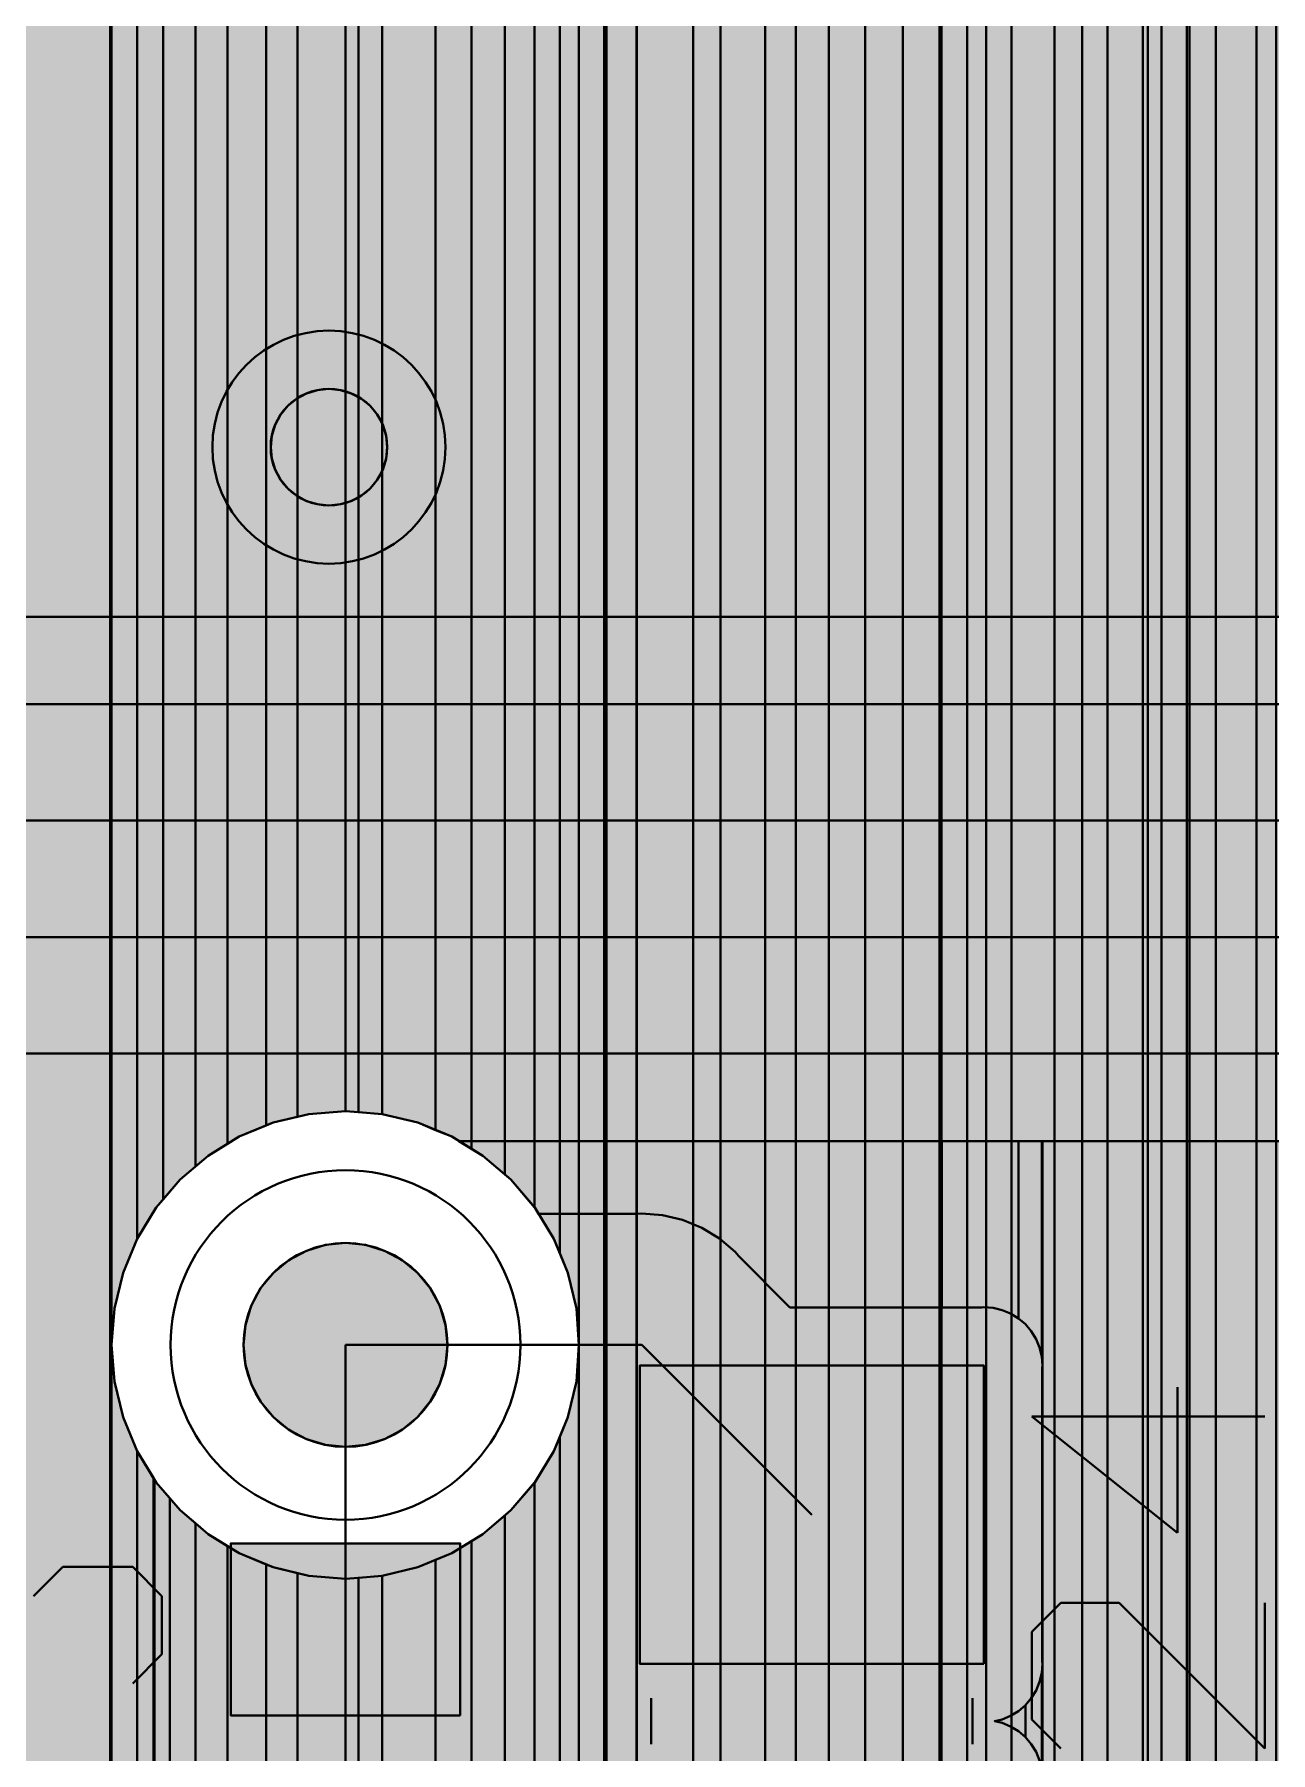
# Model space of a CAD drawing. Header units: millimetres. Extents: x 2 to 110, y 3 to 56.
# Drawn here: x 88.32 to 93.71, y 35.71 to 43.2 of the extents above; entities that cross this region are included whole.
import ezdxf

# ---------------------------------------------------------------- set-up
doc = ezdxf.new("R2010")
doc.units = ezdxf.units.MM
for name, color, linetype in [('bottom_copper', 7, 'Continuous'), ('drill_plated', 7, 'Continuous'), ('top_copper', 7, 'Continuous'), ('top_silk', 7, 'Continuous')]:
    doc.layers.add(name, color=color, linetype=linetype)

# ---------------------------------------------------------------- blocks, each defined once
blk = doc.blocks.new('Block12760')
at = {"layer": 'bottom_copper', "lineweight": 40}
for points in [[(0.1264, 31.1169), (0.0117, 31.1444), (0.0117, 51.435), (0.1264, 51.435), (0.1264, 31.1169)], [(0.3036, 31.0304), (0.2372, 31.071), (0.1264, 31.1169), (0.1264, 51.435), (0.3036, 51.435), (0.3036, 31.0304)], [(0.3894, 30.9658), (0.3395, 31.0084), (0.3036, 31.0304), (0.3036, 51.435), (0.3894, 51.435), (0.3894, 30.9658)], [(0.0117, 31.1444), (0.0098, 31.1449), (0, 31.1457), (0, 49.6435), (0.0017, 49.6506), (0.0117, 49.82), (0.0117, 31.1444)], [(0, 31.1457), (-0.1098, 31.1543), (-0.111, 31.1543), (-0.111, 49.3154), (-0.103, 49.3284), (-0.038, 49.4854), (0, 49.6435), (0, 31.1457)]]:
    blk.add_hatch(color=7, dxfattribs=at).paths.add_polyline_path(points, flags=0)
at = {"layer": 'bottom_copper', "color": 7, "lineweight": 40}
for points in [[(0.1264, 31.1169), (0.0117, 31.1444), (0.0117, 51.435), (0.1264, 51.435), (0.1264, 31.1169)], [(0.3036, 31.0304), (0.2372, 31.071), (0.1264, 31.1169), (0.1264, 51.435), (0.3036, 51.435), (0.3036, 31.0304)], [(0.3894, 30.9658), (0.3395, 31.0084), (0.3036, 31.0304), (0.3036, 51.435), (0.3894, 51.435), (0.3894, 30.9658)], [(0.0117, 31.1444), (0.0098, 31.1449), (0, 31.1457), (0, 49.6435), (0.0017, 49.6506), (0.0117, 49.82), (0.0117, 31.1444)], [(0, 31.1457), (-0.1098, 31.1543), (-0.111, 31.1543), (-0.111, 49.3154), (-0.103, 49.3284), (-0.038, 49.4854), (0, 49.6435), (0, 31.1457)]]:
    blk.add_lwpolyline(points, close=True, dxfattribs=at)
blk = doc.blocks.new('Block13378')
at = {"layer": 'bottom_copper', "lineweight": 40}
for points in [[(0.8459, 16.6103), (0.7862, 16.6056), (0.7862, 34.6739), (0.8459, 34.7714), (0.8459, 16.6103)], [(0.7651, 16.6039), (0.7275, 16.6009), (0.6109, 16.5729), (0.6109, 34.4728), (0.6548, 34.5103), (0.7651, 34.6395), (0.7651, 16.6039)], [(0.7862, 16.6056), (0.7651, 16.6039), (0.7651, 34.6395), (0.7862, 34.6739), (0.7862, 16.6056)], [(0.6109, 16.5729), (0.5001, 16.527), (0.5001, 34.3844), (0.5256, 34.4), (0.6109, 34.4728), (0.6109, 16.5729)], [(0.5001, 16.527), (0.3978, 16.4644), (0.3807, 16.4498), (0.3805, 34.3111), (0.5001, 34.3844), (0.5001, 16.527)], [(0.3805, 16.4496), (0.3066, 16.3865), (0.2287, 16.2953), (0.193, 16.237), (0.193, 34.2388), (0.2237, 34.2462), (0.3805, 34.3111), (0.3805, 16.4496)], [(0.193, 16.237), (0.1661, 16.193), (0.1202, 16.0822), (0.0922, 15.9656), (0.0828, 15.846), (0.0828, 34.2123), (0.193, 34.2388), (0.193, 16.237)], [(0, 5.1366), (-0.1126, 5.2328), (-0.1126, 34.1933), (-0.1109, 34.1932), (0, 34.2019), (0, 5.1366)], [(0.082, 5.0406), (0, 5.1366), (0, 34.2019), (0.0585, 34.2065), (0.082, 34.2121), (0.082, 5.0406)], [(0.0828, 6.4582), (0.082, 6.448), (0.082, 34.2121), (0.0828, 34.2123), (0.0828, 6.4582)]]:
    blk.add_hatch(color=7, dxfattribs=at).paths.add_polyline_path(points, flags=0)
at = {"layer": 'bottom_copper', "color": 7, "lineweight": 40}
for points in [[(0.8459, 16.6103), (0.7862, 16.6056), (0.7862, 34.6739), (0.8459, 34.7714), (0.8459, 16.6103)], [(0.7651, 16.6039), (0.7275, 16.6009), (0.6109, 16.5729), (0.6109, 34.4728), (0.6548, 34.5103), (0.7651, 34.6395), (0.7651, 16.6039)], [(0.7862, 16.6056), (0.7651, 16.6039), (0.7651, 34.6395), (0.7862, 34.6739), (0.7862, 16.6056)], [(0.6109, 16.5729), (0.5001, 16.527), (0.5001, 34.3844), (0.5256, 34.4), (0.6109, 34.4728), (0.6109, 16.5729)], [(0.5001, 16.527), (0.3978, 16.4644), (0.3807, 16.4498), (0.3805, 34.3111), (0.5001, 34.3844), (0.5001, 16.527)], [(0.3805, 16.4496), (0.3066, 16.3865), (0.2287, 16.2953), (0.193, 16.237), (0.193, 34.2388), (0.2237, 34.2462), (0.3805, 34.3111), (0.3805, 16.4496)], [(0.193, 16.237), (0.1661, 16.193), (0.1202, 16.0822), (0.0922, 15.9656), (0.0828, 15.846), (0.0828, 34.2123), (0.193, 34.2388), (0.193, 16.237)], [(0, 5.1366), (-0.1126, 5.2328), (-0.1126, 34.1933), (-0.1109, 34.1932), (0, 34.2019), (0, 5.1366)], [(0.082, 5.0406), (0, 5.1366), (0, 34.2019), (0.0585, 34.2065), (0.082, 34.2121), (0.082, 5.0406)], [(0.0828, 6.4582), (0.082, 6.448), (0.082, 34.2121), (0.0828, 34.2123), (0.0828, 6.4582)]]:
    blk.add_lwpolyline(points, close=True, dxfattribs=at)
blk = doc.blocks.new('Block14575')
at = {"layer": 'bottom_copper', "lineweight": 40}
for points in [[(1.1083, 11.313), (1.1012, 11.4334), (1.0639, 11.5889), (1.0027, 11.7367), (0.9781, 11.7768), (0.9781, 36.891), (1.1083, 36.891), (1.1083, 11.313)], [(1.1106, 11.274), (1.1083, 11.313), (1.1083, 36.891), (1.1106, 36.891), (1.1106, 11.274)], [(1.3558, 5.3177), (1.2299, 5.2405), (1.1106, 5.1386), (1.1106, 36.891), (1.3558, 36.891), (1.3558, 5.3177)], [(0.9781, 11.7768), (0.9681, 11.7931), (0.9681, 35.1066), (0.9781, 35.276), (0.9781, 11.7768)], [(1.4738, 5.3687), (1.3662, 5.3241), (1.3558, 5.3177), (1.3558, 35.276), (1.3691, 35.1066), (1.4088, 34.9414), (1.4738, 34.7844), (1.4738, 5.3687)], [(0.9681, 11.7931), (0.9191, 11.873), (0.8566, 11.9461), (0.8566, 34.7733), (0.8634, 34.7844), (0.9284, 34.9414), (0.9681, 35.1066), (0.9681, 11.7931)], [(0.8566, 19.402), (0.8472, 19.5614), (0.8099, 19.7169), (0.7746, 19.8022), (0.7746, 34.6395), (0.8566, 34.7733), (0.8566, 19.402)], [(1.6695, 5.4226), (1.514, 5.3853), (1.4738, 5.3687), (1.4738, 34.7844), (1.5626, 34.6395), (1.6695, 34.5143), (1.6695, 5.4226)], [(0.7746, 19.8022), (0.7487, 19.8647), (0.6651, 20.001), (0.6643, 20.0019), (0.6643, 34.5103), (0.7746, 34.6395), (0.7746, 19.8022)], [(0.6643, 20.0019), (0.5612, 20.1226), (0.5351, 20.1449), (0.5351, 34.4), (0.6643, 34.5103), (0.6643, 20.0019)], [(1.8021, 5.433), (1.6695, 5.4226), (1.6695, 34.5143), (1.6729, 34.5103), (1.8021, 34.4), (1.8021, 5.433)], [(0.5351, 20.1449), (0.4396, 20.2265), (0.3902, 20.2568), (0.3902, 34.3112), (0.5351, 34.4), (0.5351, 20.1449)], [(1.947, 5.4258), (1.8289, 5.4351), (1.8021, 5.433), (1.8021, 34.4), (1.947, 34.3112), (1.947, 5.4258)], [(0.3902, 20.2568), (0.3033, 20.3101), (0.2332, 20.3391), (0.2332, 34.2462), (0.3902, 34.3112), (0.3902, 20.2568)], [(2.104, 5.3948), (1.9883, 5.4226), (1.947, 5.4258), (1.947, 34.3112), (2.104, 34.2462), (2.104, 5.3948)], [(0.2332, 20.3391), (0.1555, 20.3713), (0, 20.4086), (0, 34.2012), (0.068, 34.2065), (0.2332, 34.2462), (0.2332, 20.3391)], [(2.2692, 5.3334), (2.1438, 5.3853), (2.104, 5.3948), (2.104, 34.2462), (2.2692, 34.2065), (2.2692, 5.3334)], [(0, 20.4086), (-0.1031, 20.4167), (-0.1031, 34.1933), (-0.1014, 34.1932), (0, 34.2012), (0, 20.4086)], [(2.4279, 5.2405), (2.2916, 5.3241), (2.2692, 5.3334), (2.2692, 34.2065), (2.4279, 34.194), (2.4279, 5.2405)], [(2.4369, 5.2328), (2.4279, 5.2405), (2.4279, 34.194), (2.4369, 34.1933), (2.4369, 5.2328)], [(0.8566, 11.9461), (0.8152, 11.9946), (0.7746, 12.0293), (0.7746, 19.0018), (0.8098, 19.0869), (0.8472, 19.2426), (0.8566, 19.402), (0.8566, 11.9461)], [(0.7746, 12.0293), (0.6936, 12.0985), (0.6643, 12.1165), (0.6643, 18.8021), (0.6651, 18.803), (0.7487, 18.9393), (0.7746, 19.0018), (0.7746, 12.0293)], [(0.6643, 12.1165), (0.5573, 12.1821), (0.5351, 12.1913), (0.5351, 18.6591), (0.5612, 18.6814), (0.6643, 18.8021), (0.6643, 12.1165)], [(0.5351, 12.1913), (0.4095, 12.2433), (0.3902, 12.2479), (0.3902, 18.5472), (0.4396, 18.5775), (0.5351, 18.6591), (0.5351, 12.1913)], [(0.3902, 12.2479), (0.254, 12.2806), (0.2332, 12.2822), (0.2332, 18.4649), (0.3033, 18.4939), (0.3902, 18.5472), (0.3902, 12.2479)], [(0.2332, 12.2822), (0.0946, 12.2931), (0, 12.2857), (0, 18.3954), (0.1555, 18.4327), (0.2332, 18.4649), (0.2332, 12.2822)], [(0, 12.2857), (-0.0648, 12.2806), (-0.1031, 12.2714), (-0.1031, 18.3873), (0, 18.3954), (0, 12.2857)]]:
    blk.add_hatch(color=7, dxfattribs=at).paths.add_polyline_path(points, flags=0)
at = {"layer": 'bottom_copper', "color": 7, "lineweight": 40}
for points in [[(1.1083, 11.313), (1.1012, 11.4334), (1.0639, 11.5889), (1.0027, 11.7367), (0.9781, 11.7768), (0.9781, 36.891), (1.1083, 36.891), (1.1083, 11.313)], [(1.1106, 11.274), (1.1083, 11.313), (1.1083, 36.891), (1.1106, 36.891), (1.1106, 11.274)], [(1.3558, 5.3177), (1.2299, 5.2405), (1.1106, 5.1386), (1.1106, 36.891), (1.3558, 36.891), (1.3558, 5.3177)], [(0.9781, 11.7768), (0.9681, 11.7931), (0.9681, 35.1066), (0.9781, 35.276), (0.9781, 11.7768)], [(1.4738, 5.3687), (1.3662, 5.3241), (1.3558, 5.3177), (1.3558, 35.276), (1.3691, 35.1066), (1.4088, 34.9414), (1.4738, 34.7844), (1.4738, 5.3687)], [(0.9681, 11.7931), (0.9191, 11.873), (0.8566, 11.9461), (0.8566, 34.7733), (0.8634, 34.7844), (0.9284, 34.9414), (0.9681, 35.1066), (0.9681, 11.7931)], [(0.8566, 19.402), (0.8472, 19.5614), (0.8099, 19.7169), (0.7746, 19.8022), (0.7746, 34.6395), (0.8566, 34.7733), (0.8566, 19.402)], [(1.6695, 5.4226), (1.514, 5.3853), (1.4738, 5.3687), (1.4738, 34.7844), (1.5626, 34.6395), (1.6695, 34.5143), (1.6695, 5.4226)], [(0.7746, 19.8022), (0.7487, 19.8647), (0.6651, 20.001), (0.6643, 20.0019), (0.6643, 34.5103), (0.7746, 34.6395), (0.7746, 19.8022)], [(0.6643, 20.0019), (0.5612, 20.1226), (0.5351, 20.1449), (0.5351, 34.4), (0.6643, 34.5103), (0.6643, 20.0019)], [(1.8021, 5.433), (1.6695, 5.4226), (1.6695, 34.5143), (1.6729, 34.5103), (1.8021, 34.4), (1.8021, 5.433)], [(0.5351, 20.1449), (0.4396, 20.2265), (0.3902, 20.2568), (0.3902, 34.3112), (0.5351, 34.4), (0.5351, 20.1449)], [(1.947, 5.4258), (1.8289, 5.4351), (1.8021, 5.433), (1.8021, 34.4), (1.947, 34.3112), (1.947, 5.4258)], [(0.3902, 20.2568), (0.3033, 20.3101), (0.2332, 20.3391), (0.2332, 34.2462), (0.3902, 34.3112), (0.3902, 20.2568)], [(2.104, 5.3948), (1.9883, 5.4226), (1.947, 5.4258), (1.947, 34.3112), (2.104, 34.2462), (2.104, 5.3948)], [(0.2332, 20.3391), (0.1555, 20.3713), (0, 20.4086), (0, 34.2012), (0.068, 34.2065), (0.2332, 34.2462), (0.2332, 20.3391)], [(2.2692, 5.3334), (2.1438, 5.3853), (2.104, 5.3948), (2.104, 34.2462), (2.2692, 34.2065), (2.2692, 5.3334)], [(0, 20.4086), (-0.1031, 20.4167), (-0.1031, 34.1933), (-0.1014, 34.1932), (0, 34.2012), (0, 20.4086)], [(2.4279, 5.2405), (2.2916, 5.3241), (2.2692, 5.3334), (2.2692, 34.2065), (2.4279, 34.194), (2.4279, 5.2405)], [(2.4369, 5.2328), (2.4279, 5.2405), (2.4279, 34.194), (2.4369, 34.1933), (2.4369, 5.2328)], [(0.8566, 11.9461), (0.8152, 11.9946), (0.7746, 12.0293), (0.7746, 19.0018), (0.8098, 19.0869), (0.8472, 19.2426), (0.8566, 19.402), (0.8566, 11.9461)], [(0.7746, 12.0293), (0.6936, 12.0985), (0.6643, 12.1165), (0.6643, 18.8021), (0.6651, 18.803), (0.7487, 18.9393), (0.7746, 19.0018), (0.7746, 12.0293)], [(0.6643, 12.1165), (0.5573, 12.1821), (0.5351, 12.1913), (0.5351, 18.6591), (0.5612, 18.6814), (0.6643, 18.8021), (0.6643, 12.1165)], [(0.5351, 12.1913), (0.4095, 12.2433), (0.3902, 12.2479), (0.3902, 18.5472), (0.4396, 18.5775), (0.5351, 18.6591), (0.5351, 12.1913)], [(0.3902, 12.2479), (0.254, 12.2806), (0.2332, 12.2822), (0.2332, 18.4649), (0.3033, 18.4939), (0.3902, 18.5472), (0.3902, 12.2479)], [(0.2332, 12.2822), (0.0946, 12.2931), (0, 12.2857), (0, 18.3954), (0.1555, 18.4327), (0.2332, 18.4649), (0.2332, 12.2822)], [(0, 12.2857), (-0.0648, 12.2806), (-0.1031, 12.2714), (-0.1031, 18.3873), (0, 18.3954), (0, 12.2857)]]:
    blk.add_lwpolyline(points, close=True, dxfattribs=at)
blk = doc.blocks.new('Block16063')
at = {"layer": 'bottom_copper', "lineweight": 40}
for points in [[(1.3445, 0), (0.9668, 0), (0.9668, 51.435), (1.3445, 51.435), (1.3445, 0)], [(1.3502, 0), (1.3445, 0), (1.3445, 49.82), (1.3502, 49.7474), (1.3502, 0)], [(1.4612, 34.4087), (1.4, 34.2609), (1.3627, 34.1054), (1.3502, 33.946), (1.3502, 49.7474), (1.3578, 49.6506), (1.3975, 49.4854), (1.4612, 49.3315), (1.4612, 34.4087)], [(1.5748, 34.5801), (1.5448, 34.545), (1.4612, 34.4087), (1.4612, 49.3315), (1.4625, 49.3284), (1.5513, 49.1835), (1.5748, 49.156), (1.5748, 34.5801)], [(1.7152, 34.7234), (1.6487, 34.6666), (1.5748, 34.5801), (1.5748, 49.156), (1.6616, 49.0543), (1.7152, 49.0085), (1.7152, 34.7234)], [(1.8555, 34.8228), (1.7703, 34.7705), (1.7152, 34.7234), (1.7152, 49.0085), (1.7908, 48.944), (1.8555, 48.9043), (1.8555, 34.8228)], [(2.0243, 34.9028), (1.9066, 34.8541), (1.8555, 34.8228), (1.8555, 48.9043), (1.9357, 48.8552), (2.0243, 48.8185), (2.0243, 34.9028)], [(2.1606, 34.9408), (2.0544, 34.9153), (2.0243, 34.9028), (2.0243, 48.8185), (2.0927, 48.7902), (2.1606, 48.7739), (2.1606, 34.9408)], [(2.3693, 34.9651), (2.2099, 34.9526), (2.1606, 34.9408), (2.1606, 48.7739), (2.2579, 48.7505), (2.3693, 48.7417), (2.3693, 34.9651)], [(2.4256, 34.9607), (2.3693, 34.9651), (2.3693, 48.7417), (2.4256, 48.7373), (2.4256, 34.9607)], [(1.4612, 0), (1.3502, 0), (1.3502, 33.946), (1.3627, 33.7866), (1.4, 33.6311), (1.4612, 33.4833), (1.4612, 0)], [(1.5331, 0), (1.4612, 0), (1.4612, 33.4833), (1.5331, 33.3661), (1.5331, 0)], [(1.5378, 14.2227), (1.5331, 14.163), (1.5331, 33.3661), (1.5378, 33.3584), (1.5378, 14.2227)], [(1.6042, 14.3845), (1.5748, 14.3365), (1.5518, 14.2811), (1.5378, 14.2228), (1.5378, 33.3584), (1.5448, 33.347), (1.6042, 33.2775), (1.6042, 14.3845)], [(1.7152, 26.2807), (1.654, 26.1329), (1.6167, 25.9774), (1.6042, 25.818), (1.6042, 33.2775), (1.6487, 33.2254), (1.7152, 33.1686), (1.7152, 26.2807)], [(1.8555, 26.4834), (1.7988, 26.417), (1.7152, 26.2807), (1.7152, 33.1686), (1.7703, 33.1215), (1.8555, 33.0692), (1.8555, 26.4834)], [(2.0243, 26.6425), (1.9027, 26.5386), (1.8555, 26.4834), (1.8555, 33.0692), (1.9066, 33.0379), (2.0243, 32.9892), (2.0243, 26.6425)], [(2.1606, 26.7261), (2.0243, 26.6425), (2.0243, 32.9892), (2.0544, 32.9767), (2.1606, 32.9512), (2.1606, 26.7261)], [(2.3693, 26.8019), (2.3084, 26.7873), (2.1606, 26.7261), (2.1606, 32.9512), (2.2099, 32.9394), (2.3693, 32.9269), (2.3693, 26.8019)], [(2.4256, 26.8154), (2.3693, 26.8019), (2.3693, 32.9269), (2.4256, 32.9313), (2.4256, 26.8154)]]:
    blk.add_hatch(color=7, dxfattribs=at).paths.add_polyline_path(points, flags=0)
at = {"layer": 'bottom_copper', "color": 7, "lineweight": 40}
for points in [[(1.3445, 0), (0.9668, 0), (0.9668, 51.435), (1.3445, 51.435), (1.3445, 0)], [(1.3502, 0), (1.3445, 0), (1.3445, 49.82), (1.3502, 49.7474), (1.3502, 0)], [(1.4612, 34.4087), (1.4, 34.2609), (1.3627, 34.1054), (1.3502, 33.946), (1.3502, 49.7474), (1.3578, 49.6506), (1.3975, 49.4854), (1.4612, 49.3315), (1.4612, 34.4087)], [(1.5748, 34.5801), (1.5448, 34.545), (1.4612, 34.4087), (1.4612, 49.3315), (1.4625, 49.3284), (1.5513, 49.1835), (1.5748, 49.156), (1.5748, 34.5801)], [(1.7152, 34.7234), (1.6487, 34.6666), (1.5748, 34.5801), (1.5748, 49.156), (1.6616, 49.0543), (1.7152, 49.0085), (1.7152, 34.7234)], [(1.8555, 34.8228), (1.7703, 34.7705), (1.7152, 34.7234), (1.7152, 49.0085), (1.7908, 48.944), (1.8555, 48.9043), (1.8555, 34.8228)], [(2.0243, 34.9028), (1.9066, 34.8541), (1.8555, 34.8228), (1.8555, 48.9043), (1.9357, 48.8552), (2.0243, 48.8185), (2.0243, 34.9028)], [(2.1606, 34.9408), (2.0544, 34.9153), (2.0243, 34.9028), (2.0243, 48.8185), (2.0927, 48.7902), (2.1606, 48.7739), (2.1606, 34.9408)], [(2.3693, 34.9651), (2.2099, 34.9526), (2.1606, 34.9408), (2.1606, 48.7739), (2.2579, 48.7505), (2.3693, 48.7417), (2.3693, 34.9651)], [(2.4256, 34.9607), (2.3693, 34.9651), (2.3693, 48.7417), (2.4256, 48.7373), (2.4256, 34.9607)], [(1.4612, 0), (1.3502, 0), (1.3502, 33.946), (1.3627, 33.7866), (1.4, 33.6311), (1.4612, 33.4833), (1.4612, 0)], [(1.5331, 0), (1.4612, 0), (1.4612, 33.4833), (1.5331, 33.3661), (1.5331, 0)], [(1.5378, 14.2227), (1.5331, 14.163), (1.5331, 33.3661), (1.5378, 33.3584), (1.5378, 14.2227)], [(1.6042, 14.3845), (1.5748, 14.3365), (1.5518, 14.2811), (1.5378, 14.2228), (1.5378, 33.3584), (1.5448, 33.347), (1.6042, 33.2775), (1.6042, 14.3845)], [(1.7152, 26.2807), (1.654, 26.1329), (1.6167, 25.9774), (1.6042, 25.818), (1.6042, 33.2775), (1.6487, 33.2254), (1.7152, 33.1686), (1.7152, 26.2807)], [(1.8555, 26.4834), (1.7988, 26.417), (1.7152, 26.2807), (1.7152, 33.1686), (1.7703, 33.1215), (1.8555, 33.0692), (1.8555, 26.4834)], [(2.0243, 26.6425), (1.9027, 26.5386), (1.8555, 26.4834), (1.8555, 33.0692), (1.9066, 33.0379), (2.0243, 32.9892), (2.0243, 26.6425)], [(2.1606, 26.7261), (2.0243, 26.6425), (2.0243, 32.9892), (2.0544, 32.9767), (2.1606, 32.9512), (2.1606, 26.7261)], [(2.3693, 26.8019), (2.3084, 26.7873), (2.1606, 26.7261), (2.1606, 32.9512), (2.2099, 32.9394), (2.3693, 32.9269), (2.3693, 26.8019)], [(2.4256, 26.8154), (2.3693, 26.8019), (2.3693, 32.9269), (2.4256, 32.9313), (2.4256, 26.8154)]]:
    blk.add_lwpolyline(points, close=True, dxfattribs=at)
blk = doc.blocks.new('Block60601')
at = {"layer": 'top_copper', "lineweight": 40}
blk.add_hatch(color=7, dxfattribs=at).paths.add_polyline_path([(10.0501, 0), (1.6422, 0), (1.6422, 7.1923), (1.6812, 7.1468), (1.6925, 7.137), (4.7194, 4.1102), (4.7292, 4.0988), (4.7748, 4.0598), (4.8259, 4.0285), (4.8813, 4.0055), (4.9396, 3.9915), (4.9994, 3.9868), (5.0143, 3.988), (9.8106, 3.988), (9.8255, 3.9868), (9.8851, 3.9915), (9.9007, 3.9952), (9.9436, 4.0055), (9.9579, 4.0114), (9.999, 4.0285), (10.0157, 4.0387), (10.0501, 4.0598), (10.0502, 0)], flags=0)
at = {"layer": 'top_copper', "color": 7, "lineweight": 40}
blk.add_lwpolyline([(10.0501, 0), (1.6422, 0), (1.6422, 7.1923), (1.6812, 7.1468), (1.6925, 7.137), (4.7194, 4.1102), (4.7292, 4.0988), (4.7748, 4.0598), (4.8259, 4.0285), (4.8813, 4.0055), (4.9396, 3.9915), (4.9994, 3.9868), (5.0143, 3.988), (9.8106, 3.988), (9.8255, 3.9868), (9.8851, 3.9915), (9.9007, 3.9952), (9.9436, 4.0055), (9.9579, 4.0114), (9.999, 4.0285), (10.0157, 4.0387), (10.0501, 4.0598), (10.0502, 0)], close=True, dxfattribs=at)
blk = doc.blocks.new('Block69095')
at = {"layer": 'top_copper', "lineweight": 40}
for points in [[(0, 0), (-0.0341, 0.0209), (-0.0711, 0.0362), (-0.1099, 0.0456), (-0.1498, 0.0487), (-0.1598, 0.0479), (-0.3336, 0.0479), (-0.3336, 0.7731), (0, 0.7731), (0, 0)], [(0.1019, -0.1662), (0.0925, -0.1274), (0.0772, -0.0904), (0.0563, -0.0563), (0.0304, -0.0259), (0, 0), (0, 0.7731), (0.1019, 0.7731), (0.1019, -0.1662)], [(0.105, -0.2061), (0.1019, -0.1663), (0.1019, 0.7731), (0.105, 0.7731), (0.105, -0.2061)], [(2.9514, -2.6506), (2.5683, -2.2676), (2.5538, -2.2505), (2.4854, -2.1921), (2.4562, -2.1743), (2.4087, -2.1451), (2.3499, -2.1208), (2.3255, -2.1107), (2.2381, -2.0897), (2.1484, -2.0826), (2.126, -2.0844), (0.105, -2.0844), (0.105, 0.7731), (2.9514, 0.7731), (2.9514, -2.6506)], [(0.105, -1.5061), (0.1042, -1.4961), (0.1042, -0.216), (0.105, -0.2061), (0.105, -1.5061)], [(0.1019, -1.9661), (0.0925, -1.9272), (0.0772, -1.8903), (0.0563, -1.8562), (0.0304, -1.8258), (0.0304, -1.6862), (0.0563, -1.6558), (0.0772, -1.6217), (0.0925, -1.5848), (0.1019, -1.5459), (0.1019, -1.9661)], [(0.105, -2.0059), (0.1019, -1.9662), (0.1019, -1.5459), (0.105, -1.5061), (0.105, -2.0059)], [(0.0304, -1.8258), (0, -1.7998), (-0.0341, -1.7789), (-0.0711, -1.7636), (-0.1028, -1.756), (-0.0711, -1.7484), (-0.0341, -1.7331), (0, -1.7122), (0.0304, -1.6862), (0.0304, -1.8258)]]:
    blk.add_hatch(color=7, dxfattribs=at).paths.add_polyline_path(points, flags=0)
at = {"layer": 'top_copper', "color": 7, "lineweight": 40}
for points in [[(0, 0), (-0.0341, 0.0209), (-0.0711, 0.0362), (-0.1099, 0.0456), (-0.1498, 0.0487), (-0.1598, 0.0479), (-0.3336, 0.0479), (-0.3336, 0.7731), (0, 0.7731), (0, 0)], [(0.1019, -0.1662), (0.0925, -0.1274), (0.0772, -0.0904), (0.0563, -0.0563), (0.0304, -0.0259), (0, 0), (0, 0.7731), (0.1019, 0.7731), (0.1019, -0.1662)], [(0.105, -0.2061), (0.1019, -0.1663), (0.1019, 0.7731), (0.105, 0.7731), (0.105, -0.2061)], [(2.9514, -2.6506), (2.5683, -2.2676), (2.5538, -2.2505), (2.4854, -2.1921), (2.4562, -2.1743), (2.4087, -2.1451), (2.3499, -2.1208), (2.3255, -2.1107), (2.2381, -2.0897), (2.1484, -2.0826), (2.126, -2.0844), (0.105, -2.0844), (0.105, 0.7731), (2.9514, 0.7731), (2.9514, -2.6506)], [(0.105, -1.5061), (0.1042, -1.4961), (0.1042, -0.216), (0.105, -0.2061), (0.105, -1.5061)], [(0.1019, -1.9661), (0.0925, -1.9272), (0.0772, -1.8903), (0.0563, -1.8562), (0.0304, -1.8258), (0.0304, -1.6862), (0.0563, -1.6558), (0.0772, -1.6217), (0.0925, -1.5848), (0.1019, -1.5459), (0.1019, -1.9661)], [(0.105, -2.0059), (0.1019, -1.9662), (0.1019, -1.5459), (0.105, -1.5061), (0.105, -2.0059)], [(0.0304, -1.8258), (0, -1.7998), (-0.0341, -1.7789), (-0.0711, -1.7636), (-0.1028, -1.756), (-0.0711, -1.7484), (-0.0341, -1.7331), (0, -1.7122), (0.0304, -1.6862), (0.0304, -1.8258)]]:
    blk.add_lwpolyline(points, close=True, dxfattribs=at)

msp = doc.modelspace()

# ---------------------------------------------------------------- hatches: boundary and pattern name
at = {"layer": 'bottom_copper', "lineweight": 40}
for points in [[(89.8531, 41.3484), (89.8387, 41.3008), (89.8152, 41.2569), (89.7836, 41.2184), (89.7451, 41.1868), (89.7012, 41.1633), (89.6536, 41.1489), (89.604, 41.144), (89.5544, 41.1489), (89.5068, 41.1633), (89.4629, 41.1868), (89.4244, 41.2184), (89.3928, 41.2569), (89.3693, 41.3008), (89.3549, 41.3484), (89.35, 41.398), (89.3549, 41.4476), (89.3693, 41.4952), (89.3928, 41.5391), (89.4244, 41.5776), (89.4629, 41.6092), (89.5068, 41.6327), (89.5544, 41.6471), (89.604, 41.652), (89.6536, 41.6471), (89.7012, 41.6327), (89.7451, 41.6092), (89.7836, 41.5776), (89.8152, 41.5391), (89.8387, 41.4952), (89.8531, 41.4476), (89.858, 41.398), (89.8531, 41.3484)], [(90.112, 37.3973), (90.0867, 37.3139), (90.0456, 37.237), (89.9903, 37.1697), (89.923, 37.1144), (89.8461, 37.0733), (89.7627, 37.048), (89.676, 37.0395), (89.5893, 37.048), (89.5059, 37.0733), (89.429, 37.1144), (89.3617, 37.1697), (89.3064, 37.237), (89.2653, 37.3139), (89.24, 37.3973), (89.2315, 37.484), (89.24, 37.5707), (89.2653, 37.6541), (89.3064, 37.731), (89.3617, 37.7983), (89.429, 37.8536), (89.5059, 37.8947), (89.5893, 37.92), (89.676, 37.9285), (89.7627, 37.92), (89.8461, 37.8947), (89.923, 37.8536), (89.9903, 37.7983), (90.0456, 37.731), (90.0867, 37.6541), (90.112, 37.5707), (90.1205, 37.484), (90.112, 37.3973)]]:
    msp.add_hatch(color=7, dxfattribs=at).paths.add_polyline_path(points, flags=0)
at = {"layer": 'drill_plated', "lineweight": 40}
for points in [[(89.8531, 41.3484), (89.8387, 41.3008), (89.8152, 41.2569), (89.7836, 41.2184), (89.7451, 41.1868), (89.7012, 41.1633), (89.6536, 41.1489), (89.604, 41.144), (89.5544, 41.1489), (89.5068, 41.1633), (89.4629, 41.1868), (89.4244, 41.2184), (89.3928, 41.2569), (89.3693, 41.3008), (89.3549, 41.3484), (89.35, 41.398), (89.3549, 41.4476), (89.3693, 41.4952), (89.3928, 41.5391), (89.4244, 41.5776), (89.4629, 41.6092), (89.5068, 41.6327), (89.5544, 41.6471), (89.604, 41.652), (89.6536, 41.6471), (89.7012, 41.6327), (89.7451, 41.6092), (89.7836, 41.5776), (89.8152, 41.5391), (89.8387, 41.4952), (89.8531, 41.4476), (89.858, 41.398), (89.8531, 41.3484)], [(90.112, 37.3973), (90.0867, 37.3139), (90.0456, 37.237), (89.9903, 37.1697), (89.923, 37.1144), (89.8461, 37.0733), (89.7627, 37.048), (89.676, 37.0395), (89.5893, 37.048), (89.5059, 37.0733), (89.429, 37.1144), (89.3617, 37.1697), (89.3064, 37.237), (89.2653, 37.3139), (89.24, 37.3973), (89.2315, 37.484), (89.24, 37.5707), (89.2653, 37.6541), (89.3064, 37.731), (89.3617, 37.7983), (89.429, 37.8536), (89.5059, 37.8947), (89.5893, 37.92), (89.676, 37.9285), (89.7627, 37.92), (89.8461, 37.8947), (89.923, 37.8536), (89.9903, 37.7983), (90.0456, 37.731), (90.0867, 37.6541), (90.112, 37.5707), (90.1205, 37.484), (90.112, 37.3973)]]:
    msp.add_hatch(color=7, dxfattribs=at).paths.add_polyline_path(points, flags=0)
at = {"layer": 'top_copper', "lineweight": 40}
for points in [[(89.8531, 41.3484), (89.8387, 41.3008), (89.8152, 41.2569), (89.7836, 41.2184), (89.7451, 41.1868), (89.7012, 41.1633), (89.6536, 41.1489), (89.604, 41.144), (89.5544, 41.1489), (89.5068, 41.1633), (89.4629, 41.1868), (89.4244, 41.2184), (89.3928, 41.2569), (89.3693, 41.3008), (89.3549, 41.3484), (89.35, 41.398), (89.3549, 41.4476), (89.3693, 41.4952), (89.3928, 41.5391), (89.4244, 41.5776), (89.4629, 41.6092), (89.5068, 41.6327), (89.5544, 41.6471), (89.604, 41.652), (89.6536, 41.6471), (89.7012, 41.6327), (89.7451, 41.6092), (89.7836, 41.5776), (89.8152, 41.5391), (89.8387, 41.4952), (89.8531, 41.4476), (89.858, 41.398), (89.8531, 41.3484)], [(92.274, 37.6478), (91.6122, 37.6478), (91.3878, 37.8723), (91.3732, 37.8894), (91.3048, 37.9478), (91.2281, 37.9948), (91.1449, 38.0292), (91.0575, 38.0502), (90.9678, 38.0573), (90.9454, 38.0555), (90.5174, 38.0555), (90.5005, 38.083), (90.3966, 38.2046), (90.275, 38.3085), (90.1698, 38.373), (92.274, 38.373), (92.274, 37.6478)], [(90.112, 37.3973), (90.0867, 37.3139), (90.0456, 37.237), (89.9903, 37.1697), (89.923, 37.1144), (89.8461, 37.0733), (89.7627, 37.048), (89.676, 37.0395), (89.5893, 37.048), (89.5059, 37.0733), (89.429, 37.1144), (89.3617, 37.1697), (89.3064, 37.237), (89.2653, 37.3139), (89.24, 37.3973), (89.2315, 37.484), (89.24, 37.5707), (89.2653, 37.6541), (89.3064, 37.731), (89.3617, 37.7983), (89.429, 37.8536), (89.5059, 37.8947), (89.5893, 37.92), (89.676, 37.9285), (89.7627, 37.92), (89.8461, 37.8947), (89.923, 37.8536), (89.9903, 37.7983), (90.0456, 37.731), (90.0867, 37.6541), (90.112, 37.5707), (90.1205, 37.484), (90.112, 37.3973)], [(92.4578, 36.0938), (90.9582, 36.0938), (90.9582, 37.3938), (92.4578, 37.3938), (92.4578, 36.0938)], [(90.1759, 35.8691), (89.1761, 35.8691), (89.1761, 36.6189), (90.1759, 36.6189), (90.1759, 35.8691)]]:
    msp.add_hatch(color=7, dxfattribs=at).paths.add_polyline_path(points, flags=0)

# ---------------------------------------------------------------- linework, layer by layer
at = {"layer": 'bottom_copper', "color": 7, "lineweight": 40}
for p, q in [((93.2308, 34.6923), (93.2308, 52.8534)), ((93.2308, 52.8534), (93.2308, 34.6923)), ((89.7323, 38.4987), (89.7323, 52.2753)), ((89.7323, 52.2753), (89.7323, 38.4987)), ((92.2723, 23.3148), (92.2723, 52.2753)), ((92.2723, 52.2753), (92.2723, 23.3148)), ((89.3611, 38.4533), (89.2133, 38.3921)), ((89.5166, 38.4906), (89.3611, 38.4533)), ((89.676, 38.5031), (89.5166, 38.4906)), ((89.7323, 38.4987), (89.676, 38.5031)), ((89.8354, 38.4906), (89.7323, 38.4987)), ((89.9909, 38.4533), (89.8354, 38.4906)), ((90.1387, 38.3921), (89.9909, 38.4533)), ((89.2133, 38.3921), (89.077, 38.3085)), ((90.275, 38.3085), (90.1387, 38.3921)), ((89.077, 38.3085), (88.9554, 38.2046)), ((90.3966, 38.2046), (90.275, 38.3085)), ((88.9554, 38.2046), (88.8515, 38.083)), ((90.5005, 38.083), (90.3966, 38.2046)), ((88.8515, 38.083), (88.7679, 37.9467)), ((90.5841, 37.9467), (90.5005, 38.083)), ((88.7679, 37.9467), (88.7067, 37.7989)), ((90.6453, 37.7989), (90.5841, 37.9467)), ((88.7067, 37.7989), (88.6694, 37.6434)), ((90.6826, 37.6434), (90.6453, 37.7989)), ((88.6694, 37.6434), (88.6569, 37.484)), ((90.692, 37.484), (90.6826, 37.6434)), ((88.6569, 37.484), (88.6694, 37.3246)), ((90.6826, 37.3246), (90.692, 37.484)), ((88.6694, 37.3246), (88.7067, 37.1691)), ((90.6453, 37.1691), (90.6826, 37.3246)), ((88.7067, 37.1691), (88.7679, 37.0213)), ((90.5841, 37.0213), (90.6453, 37.1691)), ((88.7679, 37.0213), (88.8515, 36.885)), ((90.5005, 36.885), (90.5841, 37.0213)), ((88.8515, 36.885), (88.9554, 36.7634)), ((90.3966, 36.7634), (90.5005, 36.885)), ((88.9554, 36.7634), (89.077, 36.6595)), ((90.275, 36.6595), (90.3966, 36.7634)), ((89.077, 36.6595), (89.2133, 36.5759)), ((90.1387, 36.5759), (90.275, 36.6595)), ((89.2133, 36.5759), (89.3611, 36.5147)), ((89.9909, 36.5147), (90.1387, 36.5759)), ((89.3611, 36.5147), (89.5166, 36.4774)), ((89.8354, 36.4774), (89.9909, 36.5147)), ((89.5166, 36.4774), (89.676, 36.4649)), ((89.676, 36.4649), (89.7323, 36.4693)), ((89.7323, 36.4693), (89.8354, 36.4774)), ((89.7323, 30.3534), (89.7323, 36.4693)), ((89.7323, 36.4693), (89.7323, 30.3534))]:
    msp.add_line(p, q, dxfattribs=at)
for points in [[(89.8531, 41.3484), (89.8387, 41.3008), (89.8152, 41.2569), (89.7836, 41.2184), (89.7451, 41.1868), (89.7012, 41.1633), (89.6536, 41.1489), (89.604, 41.144), (89.5544, 41.1489), (89.5068, 41.1633), (89.4629, 41.1868), (89.4244, 41.2184), (89.3928, 41.2569), (89.3693, 41.3008), (89.3549, 41.3484), (89.35, 41.398), (89.3549, 41.4476), (89.3693, 41.4952), (89.3928, 41.5391), (89.4244, 41.5776), (89.4629, 41.6092), (89.5068, 41.6327), (89.5544, 41.6471), (89.604, 41.652), (89.6536, 41.6471), (89.7012, 41.6327), (89.7451, 41.6092), (89.7836, 41.5776), (89.8152, 41.5391), (89.8387, 41.4952), (89.8531, 41.4476), (89.858, 41.398), (89.8531, 41.3484)], [(90.112, 37.3973), (90.0867, 37.3139), (90.0456, 37.237), (89.9903, 37.1697), (89.923, 37.1144), (89.8461, 37.0733), (89.7627, 37.048), (89.676, 37.0395), (89.5893, 37.048), (89.5059, 37.0733), (89.429, 37.1144), (89.3617, 37.1697), (89.3064, 37.237), (89.2653, 37.3139), (89.24, 37.3973), (89.2315, 37.484), (89.24, 37.5707), (89.2653, 37.6541), (89.3064, 37.731), (89.3617, 37.7983), (89.429, 37.8536), (89.5059, 37.8947), (89.5893, 37.92), (89.676, 37.9285), (89.7627, 37.92), (89.8461, 37.8947), (89.923, 37.8536), (89.9903, 37.7983), (90.0456, 37.731), (90.0867, 37.6541), (90.112, 37.5707), (90.1205, 37.484), (90.112, 37.3973)]]:
    msp.add_lwpolyline(points, close=True, dxfattribs=at)
for centre, major_axis in [((89.604, 41.398), (0.508, 0)), ((89.604, 41.398), (0.254, 0)), ((89.676, 37.484), (0.762, 0)), ((89.676, 37.484), (0.4445, 0))]:
    msp.add_ellipse(centre, major_axis=major_axis, ratio=1, dxfattribs=at)
at = {"layer": 'drill_plated', "color": 7, "lineweight": 40}
for points in [[(89.8531, 41.3484), (89.8387, 41.3008), (89.8152, 41.2569), (89.7836, 41.2184), (89.7451, 41.1868), (89.7012, 41.1633), (89.6536, 41.1489), (89.604, 41.144), (89.5544, 41.1489), (89.5068, 41.1633), (89.4629, 41.1868), (89.4244, 41.2184), (89.3928, 41.2569), (89.3693, 41.3008), (89.3549, 41.3484), (89.35, 41.398), (89.3549, 41.4476), (89.3693, 41.4952), (89.3928, 41.5391), (89.4244, 41.5776), (89.4629, 41.6092), (89.5068, 41.6327), (89.5544, 41.6471), (89.604, 41.652), (89.6536, 41.6471), (89.7012, 41.6327), (89.7451, 41.6092), (89.7836, 41.5776), (89.8152, 41.5391), (89.8387, 41.4952), (89.8531, 41.4476), (89.858, 41.398), (89.8531, 41.3484)], [(90.112, 37.3973), (90.0867, 37.3139), (90.0456, 37.237), (89.9903, 37.1697), (89.923, 37.1144), (89.8461, 37.0733), (89.7627, 37.048), (89.676, 37.0395), (89.5893, 37.048), (89.5059, 37.0733), (89.429, 37.1144), (89.3617, 37.1697), (89.3064, 37.237), (89.2653, 37.3139), (89.24, 37.3973), (89.2315, 37.484), (89.24, 37.5707), (89.2653, 37.6541), (89.3064, 37.731), (89.3617, 37.7983), (89.429, 37.8536), (89.5059, 37.8947), (89.5893, 37.92), (89.676, 37.9285), (89.7627, 37.92), (89.8461, 37.8947), (89.923, 37.8536), (89.9903, 37.7983), (90.0456, 37.731), (90.0867, 37.6541), (90.112, 37.5707), (90.1205, 37.484), (90.112, 37.3973)]]:
    msp.add_lwpolyline(points, close=True, dxfattribs=at)
for centre, major_axis in [((89.604, 41.398), (0.254, 0)), ((89.676, 37.484), (0.4445, 0))]:
    msp.add_ellipse(centre, major_axis=major_axis, ratio=1, dxfattribs=at)
at = {"layer": 'top_copper', "color": 7, "lineweight": 40}
for p, q in [((96.1222, 40.659), (85.104, 40.659)), ((83.58, 40.278), (96.28, 40.278)), ((84.342, 39.77), (97.804, 39.77)), ((85.358, 39.262), (99.328, 39.262)), ((85.866, 38.754), (99.836, 38.754)), ((90.275, 38.3085), (90.1698, 38.373)), ((90.1698, 38.373), (92.274, 38.373)), ((92.274, 37.6478), (92.274, 38.373)), ((92.274, 38.373), (97.6729, 38.373)), ((92.274, 38.373), (92.274, 37.6478)), ((90.3966, 38.2046), (90.275, 38.3085)), ((90.5005, 38.083), (90.3966, 38.2046)), ((90.5174, 38.0555), (90.5005, 38.083)), ((90.9454, 38.0555), (90.5174, 38.0555)), ((90.9678, 38.0573), (90.9454, 38.0555)), ((91.0574, 38.0502), (90.9678, 38.0573)), ((91.0575, 38.0502), (91.0574, 38.0502)), ((91.1449, 38.0292), (91.0575, 38.0502)), ((91.2281, 37.9948), (91.1449, 38.0292)), ((91.3048, 37.9478), (91.2281, 37.9948)), ((91.3732, 37.8894), (91.3048, 37.9478)), ((91.3878, 37.8723), (91.3732, 37.8894)), ((91.6122, 37.6478), (91.3878, 37.8723)), ((92.274, 37.6478), (91.6122, 37.6478)), ((92.4478, 37.6478), (92.274, 37.6478)), ((92.4578, 37.6486), (92.4478, 37.6478)), ((92.4977, 37.6455), (92.4578, 37.6486)), ((92.5365, 37.6361), (92.4977, 37.6455)), ((92.5735, 37.6208), (92.5365, 37.6361)), ((92.6076, 37.5999), (92.5735, 37.6208)), ((92.638, 37.574), (92.6076, 37.5999)), ((92.6639, 37.5436), (92.638, 37.574)), ((92.6848, 37.5095), (92.6639, 37.5436)), ((89.676, 37.484), (90.9678, 37.484)), ((89.676, 36.244), (89.676, 37.484)), ((90.9678, 37.484), (91.708, 36.7438)), ((92.7001, 37.4725), (92.6848, 37.5095)), ((92.7095, 37.4337), (92.7001, 37.4725)), ((90.9582, 37.3938), (90.9582, 36.0938)), ((92.4578, 37.3938), (90.9582, 37.3938)), ((92.4578, 36.0938), (92.4578, 37.3938)), ((92.7095, 37.4336), (92.7095, 37.4337)), ((92.7126, 37.3938), (92.7095, 37.4336)), ((92.7118, 37.3839), (92.7126, 37.3938)), ((92.7118, 36.1038), (92.7118, 37.3839)), ((89.1761, 36.6189), (89.1761, 35.8691)), ((90.1759, 36.6189), (89.1761, 36.6189)), ((90.1759, 35.8691), (90.1759, 36.6189)), ((90.9582, 36.0938), (92.4578, 36.0938)), ((92.7001, 36.0151), (92.7095, 36.054)), ((92.7095, 36.054), (92.7126, 36.0938)), ((92.7126, 36.0938), (92.7118, 36.1038)), ((92.6639, 35.9441), (92.6848, 35.9782)), ((92.6848, 35.9782), (92.7001, 36.0151)), ((92.5735, 35.8668), (92.6076, 35.8877)), ((92.6076, 35.8877), (92.638, 35.9137)), ((92.638, 35.9137), (92.6639, 35.9441)), ((89.1761, 35.8691), (90.1759, 35.8691)), ((92.5048, 35.8439), (92.5365, 35.8515)), ((92.5365, 35.8363), (92.5048, 35.8439)), ((92.5365, 35.8515), (92.5735, 35.8668)), ((92.5735, 35.821), (92.5365, 35.8363)), ((92.6076, 35.8001), (92.5735, 35.821)), ((92.638, 35.7741), (92.6076, 35.8001)), ((92.6639, 35.7437), (92.638, 35.7741)), ((92.6848, 35.7096), (92.6639, 35.7437)), ((92.7001, 35.6727), (92.6848, 35.7096))]:
    msp.add_line(p, q, dxfattribs=at)
for points in [[(89.8531, 41.3484), (89.8387, 41.3008), (89.8152, 41.2569), (89.7836, 41.2184), (89.7451, 41.1868), (89.7012, 41.1633), (89.6536, 41.1489), (89.604, 41.144), (89.5544, 41.1489), (89.5068, 41.1633), (89.4629, 41.1868), (89.4244, 41.2184), (89.3928, 41.2569), (89.3693, 41.3008), (89.3549, 41.3484), (89.35, 41.398), (89.3549, 41.4476), (89.3693, 41.4952), (89.3928, 41.5391), (89.4244, 41.5776), (89.4629, 41.6092), (89.5068, 41.6327), (89.5544, 41.6471), (89.604, 41.652), (89.6536, 41.6471), (89.7012, 41.6327), (89.7451, 41.6092), (89.7836, 41.5776), (89.8152, 41.5391), (89.8387, 41.4952), (89.8531, 41.4476), (89.858, 41.398), (89.8531, 41.3484)], [(92.274, 37.6478), (91.6122, 37.6478), (91.3878, 37.8723), (91.3732, 37.8894), (91.3048, 37.9478), (91.2281, 37.9948), (91.1449, 38.0292), (91.0575, 38.0502), (90.9678, 38.0573), (90.9454, 38.0555), (90.5174, 38.0555), (90.5005, 38.083), (90.3966, 38.2046), (90.275, 38.3085), (90.1698, 38.373), (92.274, 38.373), (92.274, 37.6478)], [(90.112, 37.3973), (90.0867, 37.3139), (90.0456, 37.237), (89.9903, 37.1697), (89.923, 37.1144), (89.8461, 37.0733), (89.7627, 37.048), (89.676, 37.0395), (89.5893, 37.048), (89.5059, 37.0733), (89.429, 37.1144), (89.3617, 37.1697), (89.3064, 37.237), (89.2653, 37.3139), (89.24, 37.3973), (89.2315, 37.484), (89.24, 37.5707), (89.2653, 37.6541), (89.3064, 37.731), (89.3617, 37.7983), (89.429, 37.8536), (89.5059, 37.8947), (89.5893, 37.92), (89.676, 37.9285), (89.7627, 37.92), (89.8461, 37.8947), (89.923, 37.8536), (89.9903, 37.7983), (90.0456, 37.731), (90.0867, 37.6541), (90.112, 37.5707), (90.1205, 37.484), (90.112, 37.3973)], [(92.4578, 36.0938), (90.9582, 36.0938), (90.9582, 37.3938), (92.4578, 37.3938), (92.4578, 36.0938)], [(90.1759, 35.8691), (89.1761, 35.8691), (89.1761, 36.6189), (90.1759, 36.6189), (90.1759, 35.8691)]]:
    msp.add_lwpolyline(points, close=True, dxfattribs=at)
for centre, major_axis in [((89.604, 41.398), (0.508, 0)), ((89.604, 41.398), (0.254, 0)), ((89.676, 37.484), (0.762, 0)), ((89.676, 37.484), (0.4445, 0))]:
    msp.add_ellipse(centre, major_axis=major_axis, ratio=1, dxfattribs=at)
at = {"layer": 'top_silk', "color": 7, "lineweight": 40}
for p, q in [((93.3009, 36.6646), (93.3009, 37.2996)), ((93.3009, 36.6646), (92.6659, 37.1726)), ((92.6659, 37.1726), (93.6819, 37.1726)), ((88.4441, 36.5165), (88.3171, 36.3895)), ((88.4441, 36.5165), (88.7489, 36.5165)), ((88.8759, 36.3895), (88.7489, 36.5165)), ((88.8759, 36.1355), (88.8759, 36.3895)), ((92.6659, 36.2328), (92.7929, 36.3598)), ((92.7929, 36.3598), (93.0469, 36.3598)), ((93.6819, 35.7248), (93.0469, 36.3598)), ((93.6819, 35.7248), (93.6819, 36.3598)), ((92.6659, 35.8518), (92.6659, 36.2328)), ((88.7489, 36.0085), (88.8759, 36.1355)), ((91.0082, 35.9437), (91.0082, 35.7441)), ((92.4078, 35.9437), (92.4078, 35.7441)), ((92.7929, 35.7248), (92.6659, 35.8518))]:
    msp.add_line(p, q, dxfattribs=at)

# ---------------------------------------------------------------- block references
at = {"layer": 'bottom_copper'}
for name, p in [('Block16063', (87.3067, 3.538)), ('Block14575', (89.8354, 18.082)), ('Block12760', (93.3418, 3.538)), ('Block13378', (92.3849, 18.082))]:
    msp.add_blockref(name, p, dxfattribs=at)
at = {"layer": 'top_copper'}
for name, p in [('Block60601', (85.6546, 40.659)), ('Block69095', (92.6076, 37.5999))]:
    msp.add_blockref(name, p, dxfattribs=at)

doc.saveas('drawing.dxf')
